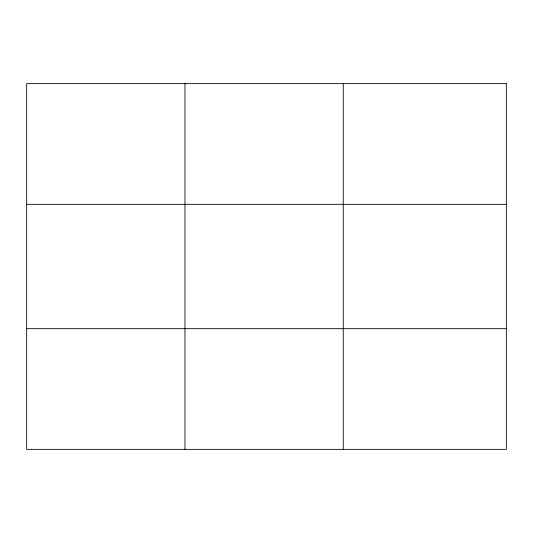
<?xml version="1.0" encoding="UTF-8"?>
<svg xmlns="http://www.w3.org/2000/svg" width="533" height="533" viewBox="0 0 533 533"><rect width="100%" height="100%" fill="white"/><g stroke="black" fill="none" stroke-linecap="round" stroke-linejoin="round"><path stroke-width="0.8" d="M184.951 83.634L184.951 449.366M343.252 83.634L343.252 449.366M26.65 204.326L506.35 204.326M26.65 328.674L506.35 328.674M506.35 83.634L506.35 449.366L26.65 449.366L26.65 83.634L506.35 83.634"/></g></svg>
